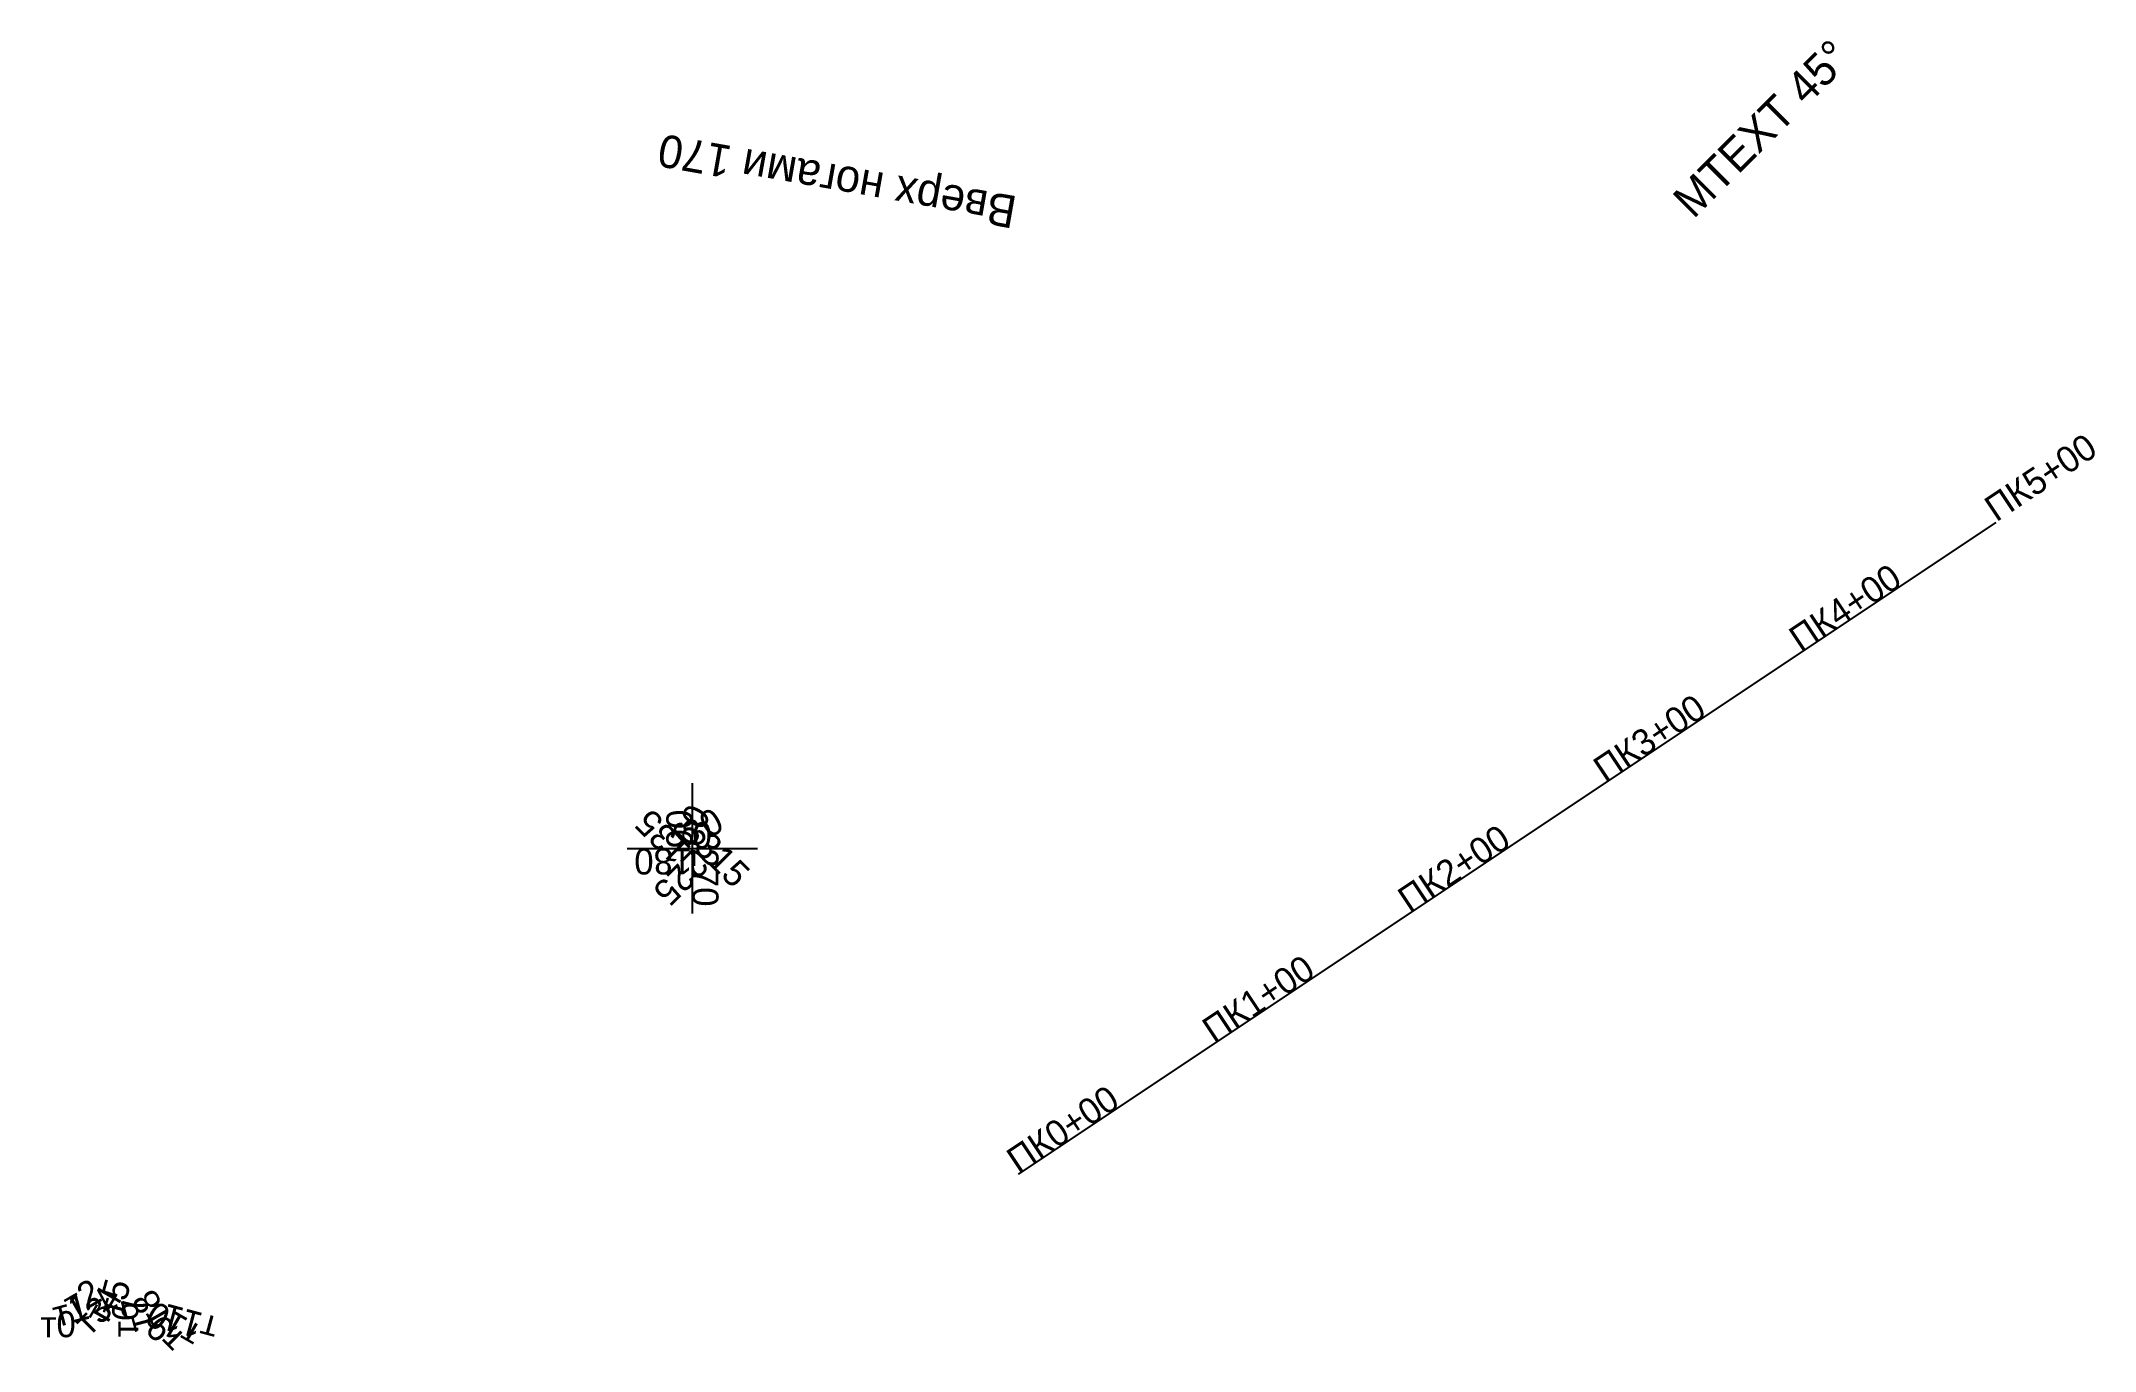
# Model space of a CAD drawing. Header units: metres. Extents: x -20 to 43, y -15.4 to 24.8.
import ezdxf

# ---------------------------------------------------------------- set-up
doc = ezdxf.new("R2010")
doc.units = ezdxf.units.M

msp = doc.modelspace()

# ---------------------------------------------------------------- linework, layer by layer
for p, q in [((10, -10), (40, 10)), ((0, -2), (0, 2)), ((-2, 0), (2, 0))]:
    msp.add_line(p, q)

# ---------------------------------------------------------------- texts
for s, height, rotation, p in [('Вверх ногами 170', 1, 170, (10, 20)), ('ПК5+00', 0.8, 33.69007, (40, 10)), ('ПК4+00', 0.8, 33.69007, (34, 6)), ('ПК3+00', 0.8, 33.69007, (28, 2)), ('ПК2+00', 0.8, 33.69007, (22, -2)), ('ПК1+00', 0.8, 33.69007, (16, -6)), ('ПК0+00', 0.8, 33.69007, (10, -10)), ('т5', 0.8, 75, (-17.5, -14.4)), ('т1', 0.8, 15, (-19.5, -14.7)), ('т2', 0.8, 30, (-19, -14.4)), ('т3', 0.8, 45, (-18.5, -15)), ('т4', 0.8, 60, (-18, -14.7)), ('т8', 0.8, 120, (-16, -14.4)), ('т6', 0.8, 90, (-17, -15)), ('т7', 0.8, 105, (-16.5, -14.7)), ('т10', 0.8, 150, (-15, -14.7)), ('т9', 0.8, 135, (-15.5, -15)), ('т11', 0.8, 165, (-14.5, -14.4))]:
    msp.add_text(s, height=height, rotation=rotation).set_placement(p)
at = {"color": 2}
msp.add_text('60', height=0.8, rotation=60, dxfattribs=at).set_placement((0, 0))
at = {"color": 4}
msp.add_text('135', height=0.8, rotation=135, dxfattribs=at).set_placement((0, 0))
at = {"color": 3}
msp.add_text('90', height=0.8, rotation=90, dxfattribs=at).set_placement((0, 0))
at = {"color": 1}
for s, rotation in [('30', 30), ('315', 315)]:
    msp.add_text(s, height=0.8, rotation=rotation, dxfattribs=at).set_placement((0, 0))
msp.add_text('0', height=0.8, dxfattribs=at).set_placement((0, 0))
at = {"color": 5}
msp.add_text('180', height=0.8, rotation=180, dxfattribs=at).set_placement((0, 0))
at = {"color": 6}
msp.add_text('225', height=0.8, rotation=225, dxfattribs=at).set_placement((0, 0))
at = {"color": 7}
msp.add_text('270', height=0.8, rotation=270, dxfattribs=at).set_placement((0, 0))
msp.add_text('т0', height=0.8).set_placement((-20, -15))
at = {"insert": (30, 20), "char_height": 1, "attachment_point": 1, "rotation": 45}
msp.add_mtext('MTEXT 45°', dxfattribs=at)

doc.saveas('drawing.dxf')
